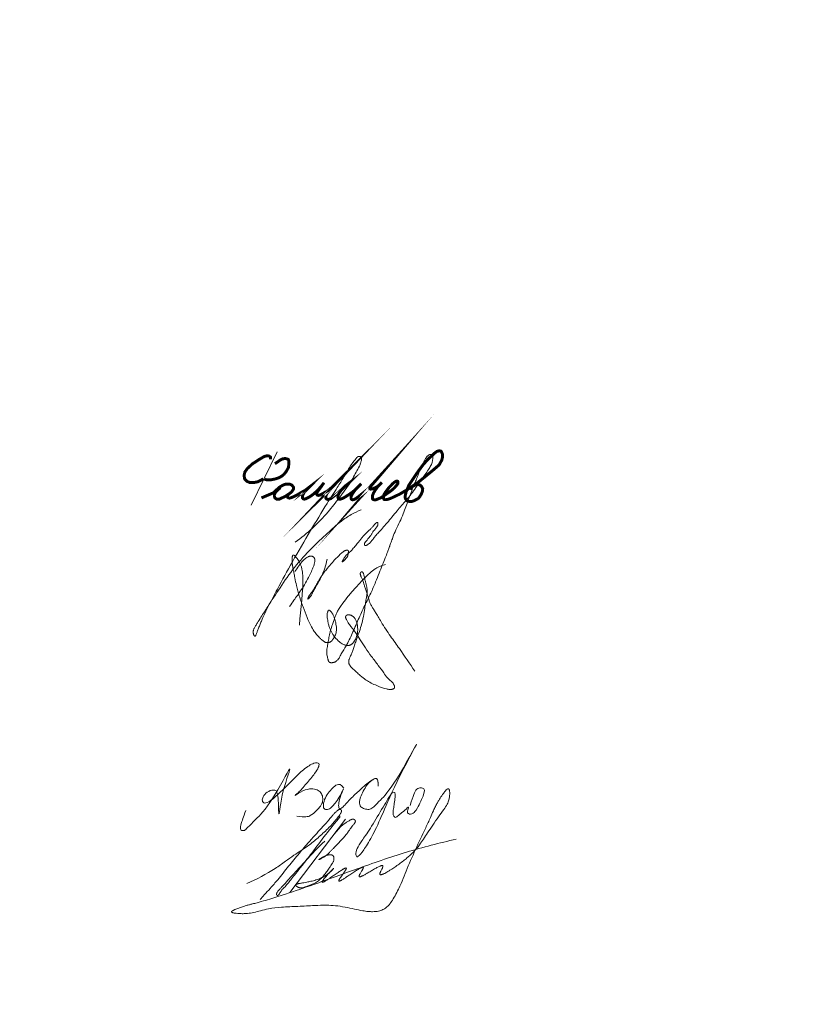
# Model space of a CAD drawing. Header units: millimetres. Extents: x 0 to 420, y 0 to 297.
# Drawn here: x 258.4 to 306.7, y 0 to 60 of the extents above; entities that cross this region are included whole.
import ezdxf

# ---------------------------------------------------------------- set-up
doc = ezdxf.new("R2010")
doc.units = ezdxf.units.MM
for name, pattern in [('K5LT32789', [0]), ('K5LT32790', [0]), ('K5LT32791', [0])]:
    doc.linetypes.add(name, pattern=pattern)
doc.layers.add('Системный слой', color=7, linetype='Continuous')

# ---------------------------------------------------------------- blocks, each defined once
blk = doc.blocks.new('U6')
at = {"layer": 'Системный слой', "color": 5, "linetype": 'K5LT32789', "lineweight": 18, "true_color": 0x0000ff}
for points in [[(278.137, 13.166), (277.968, 13.425), (277.702, 13.425), (277.452, 13.175), (277.169, 12.891), (276.942, 12.503), (276.845, 11.991), (277.002, 11.834), (277.278, 11.901), (277.447, 12.07), (277.644, 12.308), (277.917, 12.722), (278.213, 13.315), (277.917, 12.722), (277.814, 12.245), (277.814, 11.967), (277.883, 11.897), (278.01, 11.941), (278.587, 12.588), (279.217, 13.16), (279.535, 13.448), (279.876, 13.674), (280.033, 13.769), (280.158, 13.769), (280.223, 13.594), (280.223, 13.399), (280.223, 13.194), (280.223, 13.594), (280.158, 13.769), (280.033, 13.777), (279.535, 13.448), (279.076, 12.536), (279.076, 12.13), (279.263, 11.943), (279.526, 11.875), (279.793, 11.875), (280.008, 12.09), (280.28, 12.363), (281.157, 13.239), (283.267, 17.16), (281.157, 13.239), (280.407, 11.366), (279.832, 10.154), (279.313, 9.34), (278.972, 8.935), (278.866, 9.024), (278.866, 9.37), (279.11, 9.806), (279.554, 10.399), (280.26, 11.566), (280.976, 12.788), (281.131, 12.943), (281.248, 12.927), (281.282, 12.736), (281.222, 12.323), (281.174, 11.993), (281.109, 11.667), (281.176, 11.427), (281.31, 11.356), (281.498, 11.543), (281.851, 11.821), (282.168, 12.138), (281.965, 11.717), (282.06, 11.622), (282.203, 11.562), (282.361, 11.622), (282.561, 11.821), (283.093, 12.93), (283.029, 13.156), (282.828, 13.211), (282.567, 13.148), (282.397, 12.816), (282.274, 12.437), (282.168, 12.109)], [(272.159, 11.818), (272.004, 11.386), (271.85, 10.957), (271.8, 10.69), (271.915, 10.576), (272.074, 10.576), (272.224, 10.726), (272.653, 11.155), (273.711, 12.213), (275.227, 15.192), (274.316, 12.965), (274.155, 10.974), (274.155, 12.81), (273.971, 13.106), (273.531, 13.012), (273.231, 12.712), (273.127, 12.442), (273.228, 12.252), (273.502, 12.252), (274.155, 12.81), (275.049, 13.703), (275.669, 14.324), (276.366, 14.782), (276.667, 14.692), (276.591, 14.439), (276.414, 14.118), (275.828, 13.425), (275.339, 12.846), (275.007, 12.621), (275.658, 13.061), (276.182, 13.158), (276.521, 13.083), (276.752, 12.912), (276.857, 12.633), (276.857, 12.301), (276.651, 11.996), (276.445, 11.789), (276.123, 11.467), (275.768, 11.386), (275.272, 11.475)]]:
    blk.add_open_spline(points, degree=3, dxfattribs=at)
blk = doc.blocks.new('U7')
at = {"layer": 'Системный слой', "color": 5, "linetype": 'K5LT32790', "lineweight": 18, "true_color": 0x0000ff}
blk.add_open_spline([(275.435, 23.106), (275.463, 24.115), (275.717, 25.255), (275.6, 26.46), (275.536, 26.693), (275.474, 26.85), (275.404, 26.985), (275.328, 27.105), (275.255, 27.204), (275.193, 27.278), (275.15, 27.323), (275.122, 27.348), (275.104, 27.361), (275.091, 27.368), (275.08, 27.373), (275.071, 27.377), (275.064, 27.378), (275.057, 27.379), (275.051, 27.379), (275.046, 27.378), (275.041, 27.376), (275.036, 27.373), (275.032, 27.37), (275.027, 27.365), (275.022, 27.359), (275.017, 27.352), (275.012, 27.343), (275.007, 27.331), (275.002, 27.316), (274.997, 27.296), (274.992, 27.27), (274.988, 27.233), (274.983, 27.178), (274.981, 27.104), (274.982, 27.009), (274.987, 26.901), (274.997, 26.784), (275.015, 26.653), (275.046, 26.488), (275.096, 26.266), (275.16, 25.934), (275.254, 25.461), (275.414, 24.864), (275.648, 24.223), (275.872, 23.621), (276.088, 23.118), (276.303, 22.752), (276.509, 22.489), (276.686, 22.305), (276.819, 22.176), (276.915, 22.106), (276.977, 22.074), (277.023, 22.057), (277.066, 22.047), (277.108, 22.042), (277.151, 22.041), (277.195, 22.045), (277.237, 22.054), (277.276, 22.066), (277.311, 22.081), (277.341, 22.099), (277.368, 22.12), (277.396, 22.145), (277.427, 22.18), (277.464, 22.232), (277.513, 22.306), (277.569, 22.403), (277.62, 22.513), (277.656, 22.621), (277.677, 22.723), (277.686, 22.824), (277.685, 22.94), (277.67, 23.083), (277.636, 23.259), (277.584, 23.45), (277.526, 23.623), (277.472, 23.751), (277.424, 23.833), (277.384, 23.888), (277.349, 23.93), (277.317, 23.963), (277.291, 23.986), (277.272, 23.999), (277.259, 24.006), (277.248, 24.01), (277.239, 24.013), (277.232, 24.014), (277.225, 24.014), (277.219, 24.013), (277.214, 24.012), (277.209, 24.01), (277.203, 24.007), (277.198, 24.003), (277.192, 23.998), (277.185, 23.991), (277.178, 23.982), (277.17, 23.971), (277.162, 23.955), (277.152, 23.933), (277.141, 23.903), (277.129, 23.865), (277.119, 23.819), (277.112, 23.766), (277.109, 23.706), (277.113, 23.633), (277.127, 23.534), (277.152, 23.392), (277.184, 23.211), (277.233, 23.008), (277.305, 22.82), (277.394, 22.646), (277.501, 22.48), (277.628, 22.318), (277.767, 22.173), (277.898, 22.058), (278.013, 21.979), (278.11, 21.929), (278.194, 21.897), (278.27, 21.877), (278.338, 21.867), (278.396, 21.865), (278.445, 21.869), (278.486, 21.878), (278.523, 21.89), (278.555, 21.905), (278.588, 21.925), (278.622, 21.951), (278.66, 21.986), (278.704, 22.035), (278.755, 22.102), (278.81, 22.189), (278.865, 22.293), (278.912, 22.408), (278.947, 22.53), (278.97, 22.66), (278.98, 22.801), (278.977, 22.95), (278.959, 23.101), (278.929, 23.239), (278.889, 23.354), (278.846, 23.446), (278.802, 23.516), (278.759, 23.57), (278.716, 23.612), (278.671, 23.648), (278.623, 23.678), (278.573, 23.704), (278.524, 23.723), (278.479, 23.735), (278.443, 23.74), (278.413, 23.741), (278.387, 23.738), (278.364, 23.733), (278.341, 23.726), (278.319, 23.716), (278.3, 23.705), (278.283, 23.694), (278.271, 23.682), (278.261, 23.671), (278.254, 23.661), (278.249, 23.651), (278.245, 23.641), (278.242, 23.63), (278.24, 23.618), (278.239, 23.603), (278.241, 23.586), (278.244, 23.566), (278.25, 23.542), (278.262, 23.51), (278.281, 23.467), (278.312, 23.407), (278.351, 23.328), (278.403, 23.234), (278.473, 23.128), (278.574, 23.006), (278.722, 22.831), (278.913, 22.562), (279.157, 22.176), (279.45, 21.697), (279.831, 21.186), (280.212, 20.685), (280.531, 20.247), (280.755, 19.923), (280.937, 19.752), (281.055, 19.65), (281.126, 19.572), (281.169, 19.507), (281.196, 19.458), (281.214, 19.415), (281.224, 19.38), (281.229, 19.353), (281.23, 19.332), (281.228, 19.315), (281.226, 19.302), (281.222, 19.29), (281.217, 19.279), (281.211, 19.269), (281.203, 19.26), (281.194, 19.25), (281.182, 19.241), (281.166, 19.23), (281.146, 19.219), (281.121, 19.208), (281.089, 19.198), (281.053, 19.19), (281.012, 19.184), (280.964, 19.182), (280.903, 19.185), (280.822, 19.197), (280.704, 19.222), (280.529, 19.269), (280.275, 19.359), (279.969, 19.495), (279.648, 19.654), (279.393, 19.817), (279.19, 19.985), (279.006, 20.151), (278.808, 20.327), (278.636, 20.48), (278.529, 20.603), (278.48, 20.682), (278.456, 20.733), (278.442, 20.777), (278.433, 20.819), (278.429, 20.861), (278.429, 20.904), (278.434, 20.947), (278.443, 20.992), (278.459, 21.042), (278.484, 21.107), (278.524, 21.193), (278.583, 21.327), (278.66, 21.511), (278.739, 21.754), (278.828, 22.02), (278.936, 22.307), (279.062, 22.655), (279.204, 23.098), (279.328, 23.607), (279.403, 24.083), (279.45, 24.465), (279.505, 24.765), (279.551, 25.008), (279.559, 25.204), (279.542, 25.361), (279.511, 25.511), (279.465, 25.681), (279.423, 25.857), (279.391, 26.017), (279.36, 26.136), (279.335, 26.219), (279.315, 26.273), (279.299, 26.307), (279.286, 26.326), (279.276, 26.338), (279.268, 26.346), (279.26, 26.351), (279.253, 26.355), (279.246, 26.358), (279.239, 26.36), (279.231, 26.36), (279.225, 26.36), (279.218, 26.359), (279.21, 26.357), (279.202, 26.354), (279.193, 26.35), (279.184, 26.345), (279.175, 26.338), (279.167, 26.331), (279.16, 26.323), (279.153, 26.314), (279.148, 26.304), (279.143, 26.293), (279.139, 26.28), (279.137, 26.265), (279.136, 26.247), (279.136, 26.225), (279.14, 26.198), (279.147, 26.164), (279.16, 26.122), (279.18, 26.07), (279.21, 26.005), (279.252, 25.924), (279.293, 25.821), (279.331, 25.697), (279.374, 25.549), (279.437, 25.361), (279.518, 25.135), (279.595, 24.878), (279.66, 24.639), (279.74, 24.428), (279.836, 24.248), (279.949, 24.065), (280.081, 23.859), (280.232, 23.6), (280.428, 23.255), (280.682, 22.861), (280.971, 22.447), (281.251, 22.055), (281.757, 21.347), (282.156, 20.76), (282.46, 20.292)], degree=3, knots=[0, 0, 0, 0, 23.088924, 25.905784, 27.368497, 28.578535, 29.721875, 30.813961, 31.805183, 32.534012, 32.992903, 33.225793, 33.377047, 33.48833, 33.574551, 33.643805, 33.701224, 33.750367, 33.79387, 33.833355, 33.872141, 33.912355, 33.95659, 34.00557, 34.061357, 34.126468, 34.204109, 34.298549, 34.415744, 34.564555, 34.759459, 35.028229, 35.412864, 35.997175, 36.728139, 37.568941, 38.433825, 39.401332, 40.578431, 42.235398, 44.569602, 48.269133, 53.187712, 58.58434, 63.764044, 67.778676, 70.998143, 73.369834, 75.349816, 76.796874, 77.581324, 78.028914, 78.378087, 78.696803, 79.013489, 79.343373, 79.678587, 80.006824, 80.317932, 80.606471, 80.866035, 81.11641, 81.383983, 81.718354, 82.16781, 82.839361, 83.733235, 84.705422, 85.582724, 86.324391, 87.057116, 87.890757, 88.945341, 90.321141, 91.965571, 93.426367, 94.484215, 95.101021, 95.580997, 96.013141, 96.361093, 96.626002, 96.782739, 96.889142, 96.971138, 97.03813, 97.095272, 97.145901, 97.188561, 97.228747, 97.268915, 97.315311, 97.366861, 97.425655, 97.494454, 97.577142, 97.679623, 97.811915, 97.985663, 98.226797, 98.532587, 98.897786, 99.296036, 99.737821, 100.261724, 100.964229, 101.99978, 103.525411, 105.150667, 106.72453, 108.093532, 109.590313, 111.195302, 112.777483, 114.126394, 115.159714, 115.93325, 116.599105, 117.196687, 117.716186, 118.147278, 118.512091, 118.830828, 119.112084, 119.376147, 119.650254, 119.966184, 120.348472, 120.832611, 121.462575, 122.257884, 123.166317, 124.121896, 125.077441, 126.058759, 127.110722, 128.27138, 129.455541, 130.54928, 131.472222, 132.224076, 132.842804, 133.343527, 133.786162, 134.209733, 134.641953, 135.076751, 135.490934, 135.840567, 136.1162, 136.329021, 136.516582, 136.697073, 136.87991, 137.063295, 137.235465, 137.38613, 137.514261, 137.623548, 137.718445, 137.797689, 137.875651, 137.957944, 138.055516, 138.163779, 138.288043, 138.436309, 138.622516, 138.862075, 139.203128, 139.704326, 140.381097, 141.218915, 142.127317, 143.259517, 144.821141, 147.317764, 150.75711, 155.19517, 160.069171, 165.224464, 169.471142, 172.421411, 174.092925, 175.138298, 175.966748, 176.479558, 176.900272, 177.244752, 177.52135, 177.72293, 177.873709, 177.996322, 178.101436, 178.195314, 178.281517, 178.366118, 178.454913, 178.554755, 178.670049, 178.807074, 178.975201, 179.187234, 179.439473, 179.719727, 180.029511, 180.383269, 180.823448, 181.407111, 182.246837, 183.563618, 185.512414, 188.365901, 191.16936, 193.636194, 195.215931, 197.147086, 199.269225, 201.224518, 202.392176, 202.935446, 203.335749, 203.665039, 203.98044, 204.30527, 204.630666, 204.95421, 205.28424, 205.683122, 206.145312, 206.866804, 207.837862, 209.464316, 211.387339, 213.648133, 215.828171, 218.361631, 222.046321, 226.400789, 230.237614, 232.987127, 235.143069, 237.145235, 238.600123, 239.59432, 240.714469, 242.086859, 243.579513, 244.83703, 245.773068, 246.379449, 246.80954, 247.077534, 247.227517, 247.33398, 247.41847, 247.489521, 247.552012, 247.609222, 247.663606, 247.717168, 247.768592, 247.820784, 247.876677, 247.942191, 248.018083, 248.10247, 248.189421, 248.269471, 248.347072, 248.425637, 248.512886, 248.605679, 248.706816, 248.820413, 248.952282, 249.111489, 249.313956, 249.574155, 249.89782, 250.303709, 250.841791, 251.528272, 252.381244, 253.359593, 254.475963, 255.872687, 257.851092, 259.938273, 261.963603, 263.469883, 265.046448, 266.586695, 268.366913, 270.599666, 273.407082, 277.373027, 281.234201, 284.882343, 288.313023, 301, 301, 301, 301], dxfattribs=at)
blk = doc.blocks.new('U8')
at = {"layer": 'Системный слой', "color": 5, "linetype": 'K5LT32790', "lineweight": 18, "true_color": 0x0000ff}
for points, knots in [([(275.167, 28.165), (275.914, 28.687), (276.851, 29.573), (277.867, 30.873), (278.491, 31.691), (278.86, 32.388), (279.097, 32.807), (279.175, 33.027), (279.199, 33.14), (279.208, 33.21), (279.209, 33.254), (279.205, 33.281), (279.2, 33.3), (279.194, 33.315), (279.187, 33.328), (279.18, 33.338), (279.171, 33.348), (279.16, 33.357), (279.148, 33.366), (279.133, 33.374), (279.117, 33.381), (279.1, 33.387), (279.082, 33.39), (279.065, 33.392), (279.049, 33.392), (279.035, 33.39), (279.021, 33.386), (279.008, 33.381), (278.993, 33.373), (278.977, 33.363), (278.959, 33.348), (278.936, 33.325), (278.902, 33.288), (278.848, 33.224), (278.754, 33.109), (278.605, 32.907), (278.393, 32.577), (278.11, 32.085), (277.661, 31.389), (276.97, 30.304), (276.053, 28.791), (275.041, 27.053), (274.204, 25.536), (273.647, 24.49), (273.341, 23.883), (273.175, 23.513), (273.058, 23.233), (272.962, 22.99), (272.88, 22.775), (272.82, 22.613), (272.785, 22.518), (272.764, 22.475), (272.754, 22.457), (272.746, 22.446), (272.74, 22.439), (272.734, 22.433), (272.729, 22.429), (272.725, 22.427), (272.721, 22.425), (272.717, 22.424), (272.713, 22.424), (272.709, 22.424), (272.705, 22.425), (272.702, 22.426), (272.698, 22.428), (272.695, 22.431), (272.691, 22.434), (272.687, 22.438), (272.682, 22.444), (272.676, 22.451), (272.668, 22.463), (272.659, 22.479), (272.647, 22.502), (272.633, 22.533), (272.621, 22.57), (272.612, 22.612), (272.607, 22.657), (272.607, 22.703), (272.612, 22.752), (272.623, 22.802), (272.64, 22.856), (272.665, 22.913), (272.705, 22.984), (272.773, 23.093), (272.899, 23.299), (273.146, 23.691), (273.6, 24.41), (274.268, 25.429), (275.111, 26.66), (276.108, 27.743), (277.074, 28.664), (277.858, 29.371), (278.554, 29.847), (278.982, 30.046), (279.183, 30.141)], [0, 0, 0, 0, 8.550609, 12.054989, 15.548009, 18.191121, 19.498995, 20.058209, 20.381615, 20.589671, 20.716665, 20.79368, 20.851701, 20.900722, 20.944653, 20.985245, 21.025642, 21.06834, 21.115939, 21.168338, 21.224707, 21.283052, 21.340576, 21.394663, 21.443781, 21.488289, 21.53119, 21.575808, 21.625508, 21.683081, 21.754287, 21.848548, 21.98875, 22.223415, 22.641351, 23.38396, 24.591455, 26.333193, 28.725175, 32.394143, 38.444137, 45.386804, 51.336644, 54.759282, 56.550214, 57.736198, 58.581068, 59.410817, 60.190375, 60.748602, 61.044545, 61.139793, 61.19713, 61.237089, 61.267135, 61.290713, 61.309862, 61.325937, 61.339917, 61.352551, 61.36445, 61.376142, 61.388111, 61.400062, 61.412022, 61.424542, 61.439066, 61.45699, 61.479741, 61.509795, 61.550475, 61.607942, 61.688058, 61.795635, 61.922219, 62.059168, 62.198495, 62.342871, 62.495112, 62.658157, 62.830855, 63.02153, 63.245709, 63.594568, 64.237865, 65.516344, 67.957442, 72.253573, 76.989753, 81.977365, 86.090995, 89.562811, 91.905588, 94, 94, 94, 94]), ([(277.111, 27.119), (277.051, 26.753), (276.873, 26.288), (276.6, 25.724), (276.414, 25.426), (276.285, 25.183), (276.208, 25.029), (276.163, 24.941), (276.13, 24.889), (276.101, 24.85), (276.073, 24.816), (276.045, 24.784), (276.017, 24.754), (275.991, 24.728), (275.971, 24.709), (275.958, 24.698), (275.951, 24.692), (275.946, 24.689), (275.943, 24.686), (275.94, 24.685), (275.938, 24.684), (275.936, 24.683), (275.934, 24.683), (275.932, 24.683), (275.931, 24.684), (275.931, 24.686), (275.931, 24.688), (275.931, 24.69), (275.931, 24.693), (275.932, 24.696), (275.933, 24.7), (275.935, 24.705), (275.938, 24.713), (275.943, 24.725), (275.95, 24.741), (275.958, 24.762), (275.969, 24.788), (275.981, 24.818), (275.996, 24.852), (276.017, 24.891), (276.045, 24.934), (276.083, 24.985), (276.135, 25.052), (276.21, 25.155), (276.309, 25.303), (276.42, 25.49), (276.528, 25.683), (276.638, 25.881), (276.768, 26.098), (276.93, 26.328), (277.104, 26.533), (277.255, 26.712), (277.415, 26.902), (277.604, 27.121), (277.823, 27.338), (277.99, 27.498), (278.097, 27.583), (278.154, 27.616), (278.196, 27.637), (278.237, 27.654), (278.276, 27.666), (278.307, 27.673), (278.33, 27.675), (278.346, 27.675), (278.359, 27.673), (278.369, 27.671), (278.378, 27.667), (278.384, 27.664), (278.39, 27.659), (278.395, 27.655), (278.399, 27.649), (278.403, 27.643), (278.406, 27.636), (278.409, 27.627), (278.411, 27.616), (278.413, 27.603), (278.414, 27.585), (278.413, 27.56), (278.41, 27.525), (278.403, 27.482), (278.395, 27.432), (278.384, 27.381), (278.37, 27.335), (278.352, 27.293), (278.329, 27.253), (278.299, 27.21), (278.263, 27.164), (278.229, 27.121), (278.196, 27.085), (278.169, 27.058), (278.145, 27.035), (278.121, 27.014), (278.099, 26.995), (278.08, 26.981), (278.066, 26.971), (278.058, 26.966), (278.052, 26.963), (278.048, 26.961), (278.045, 26.959), (278.042, 26.959), (278.04, 26.958), (278.038, 26.958), (278.036, 26.958), (278.035, 26.959), (278.034, 26.96), (278.033, 26.961), (278.033, 26.963), (278.033, 26.965), (278.033, 26.967), (278.033, 26.97), (278.034, 26.973), (278.035, 26.977), (278.037, 26.982), (278.039, 26.989), (278.043, 26.998), (278.049, 27.011), (278.058, 27.028), (278.07, 27.048), (278.081, 27.068), (278.093, 27.087), (278.106, 27.108), (278.123, 27.135), (278.146, 27.176), (278.174, 27.229), (278.213, 27.29), (278.264, 27.352), (278.335, 27.424), (278.429, 27.505), (278.547, 27.605), (278.656, 27.721), (278.76, 27.845), (278.856, 27.963), (278.963, 28.087), (279.073, 28.218), (279.182, 28.362), (279.295, 28.508), (279.436, 28.657), (279.596, 28.804), (279.749, 28.946), (279.858, 29.062), (279.933, 29.146), (279.985, 29.205), (280.029, 29.254), (280.067, 29.295), (280.098, 29.326), (280.12, 29.345), (280.136, 29.356), (280.146, 29.362), (280.155, 29.365), (280.161, 29.367), (280.167, 29.369), (280.172, 29.369), (280.176, 29.368), (280.18, 29.367), (280.184, 29.366), (280.187, 29.364), (280.19, 29.362), (280.193, 29.359), (280.195, 29.356), (280.198, 29.351), (280.201, 29.346), (280.204, 29.339), (280.207, 29.329), (280.21, 29.317), (280.213, 29.301), (280.215, 29.282), (280.215, 29.26), (280.213, 29.239), (280.209, 29.218), (280.203, 29.197), (280.194, 29.174), (280.18, 29.148), (280.158, 29.114), (280.121, 29.065), (280.066, 28.992), (279.99, 28.896), (279.899, 28.779), (279.813, 28.646), (279.73, 28.514), (279.641, 28.411), (279.575, 28.322), (279.525, 28.252), (279.479, 28.199), (279.44, 28.162), (279.415, 28.132), (279.4, 28.109), (279.392, 28.092), (279.388, 28.077), (279.385, 28.063), (279.384, 28.049), (279.384, 28.035), (279.386, 28.02), (279.389, 28.006), (279.393, 27.994), (279.398, 27.984), (279.403, 27.976), (279.407, 27.97), (279.412, 27.965), (279.417, 27.962), (279.422, 27.959), (279.427, 27.956), (279.434, 27.954), (279.441, 27.953), (279.449, 27.953), (279.458, 27.953), (279.469, 27.955), (279.482, 27.958), (279.498, 27.964), (279.52, 27.973), (279.548, 27.988), (279.583, 28.009), (279.623, 28.036), (279.667, 28.069), (279.714, 28.111), (279.768, 28.166), (279.835, 28.247), (279.928, 28.371), (280.062, 28.548), (280.256, 28.765), (280.507, 29.029), (280.778, 29.345), (281.07, 29.704), (281.359, 30.056), (281.657, 30.395), (281.952, 30.731), (282.248, 31.096), (282.523, 31.497), (282.795, 31.891), (283.064, 32.249), (283.273, 32.564), (283.421, 32.792), (283.492, 32.95), (283.521, 33.055), (283.538, 33.14), (283.549, 33.207), (283.557, 33.257), (283.561, 33.296), (283.562, 33.33), (283.559, 33.361), (283.553, 33.386), (283.545, 33.408), (283.535, 33.428), (283.523, 33.446), (283.511, 33.463), (283.497, 33.476), (283.484, 33.487), (283.472, 33.495), (283.46, 33.501), (283.448, 33.505), (283.437, 33.507), (283.424, 33.508), (283.41, 33.508), (283.395, 33.506), (283.377, 33.502), (283.357, 33.496), (283.333, 33.485), (283.306, 33.47), (283.277, 33.45), (283.247, 33.425), (283.216, 33.394), (283.183, 33.355), (283.151, 33.308), (283.114, 33.246), (283.069, 33.164), (282.996, 33.036), (282.897, 32.85), (282.791, 32.602), (282.683, 32.315), (282.572, 32.021), (282.442, 31.711), (282.297, 31.375), (282.157, 31.003), (282.019, 30.61), (281.873, 30.199), (281.704, 29.755), (281.486, 29.28), (281.264, 28.822), (281.104, 28.414), (281.003, 28.134), (280.946, 27.973), (280.91, 27.872), (280.863, 27.741), (280.779, 27.511), (280.647, 27.173), (280.47, 26.749), (280.277, 26.26), (280.057, 25.682), (279.766, 25.024), (279.387, 24.273), (279.013, 23.45), (278.659, 22.62), (278.331, 21.911), (278.017, 21.441), (277.87, 21.141), (277.775, 21.004), (277.714, 20.942), (277.668, 20.906), (277.624, 20.878), (277.577, 20.855), (277.527, 20.837), (277.475, 20.824), (277.423, 20.817), (277.376, 20.814), (277.337, 20.816), (277.308, 20.822), (277.286, 20.828), (277.269, 20.836), (277.256, 20.844), (277.244, 20.853), (277.233, 20.864), (277.222, 20.877), (277.211, 20.893), (277.2, 20.914), (277.188, 20.943), (277.175, 20.984), (277.16, 21.045), (277.139, 21.132), (277.114, 21.237), (277.093, 21.352), (277.087, 21.465), (277.095, 21.585), (277.117, 21.725), (277.151, 21.903), (277.191, 22.14), (277.24, 22.445), (277.319, 22.793), (277.426, 23.112), (277.516, 23.371), (277.586, 23.579), (277.657, 23.772), (277.752, 23.973), (277.892, 24.198), (278.111, 24.497), (278.417, 24.898), (278.839, 25.376), (279.274, 25.854), (279.679, 26.251), (279.986, 26.504), (280.22, 26.64), (280.433, 26.73), (280.585, 26.779), (280.677, 26.808)], [0, 0, 0, 0, 9.050129, 12.27524, 15.459, 17.73484, 19.057413, 19.710841, 20.186256, 20.578255, 20.920156, 21.263228, 21.624829, 21.943402, 22.174143, 22.29629, 22.36276, 22.406894, 22.439057, 22.464194, 22.484922, 22.502166, 22.516262, 22.528133, 22.539447, 22.552242, 22.56817, 22.588053, 22.611987, 22.639741, 22.672744, 22.715192, 22.776687, 22.87041, 23.023044, 23.2152, 23.446308, 23.698853, 24.014406, 24.364067, 24.793807, 25.28352, 25.941626, 26.877925, 28.429965, 30.348657, 32.240773, 33.898399, 35.948367, 38.485583, 40.825304, 42.59187, 44.267244, 46.970047, 49.74801, 51.863744, 52.701471, 53.104911, 53.483029, 53.862972, 54.210178, 54.473163, 54.650607, 54.780151, 54.882015, 54.96597, 55.037892, 55.101774, 55.160577, 55.215489, 55.269733, 55.3265, 55.390437, 55.464507, 55.552848, 55.661752, 55.802045, 55.996896, 56.278982, 56.657771, 57.087852, 57.530059, 57.926999, 58.28654, 58.645161, 59.086887, 59.580412, 60.070145, 60.456808, 60.770321, 61.020502, 61.287434, 61.539711, 61.751465, 61.877288, 61.951174, 62.001019, 62.037083, 62.064047, 62.085222, 62.102691, 62.117816, 62.131035, 62.143011, 62.154708, 62.167188, 62.181333, 62.197688, 62.21651, 62.238222, 62.264236, 62.296726, 62.338711, 62.394112, 62.469848, 62.581386, 62.750144, 62.953234, 63.151975, 63.325302, 63.501424, 63.750698, 64.126703, 64.655732, 65.239268, 65.888652, 66.649933, 67.724768, 68.970934, 70.450533, 71.673771, 72.965674, 74.199734, 75.716608, 77.191491, 78.669398, 80.263602, 82.259995, 84.0227, 85.431088, 86.180031, 86.82002, 87.357354, 87.830339, 88.196682, 88.427814, 88.563885, 88.657509, 88.728451, 88.784957, 88.831759, 88.871976, 88.907862, 88.941164, 88.973333, 89.002363, 89.031139, 89.061129, 89.097204, 89.139544, 89.190239, 89.252182, 89.329582, 89.428874, 89.559889, 89.727893, 89.910432, 90.08993, 90.259821, 90.437176, 90.634512, 90.867411, 91.167757, 91.627014, 92.382088, 93.419966, 94.672454, 96.030915, 97.344377, 98.512333, 99.382533, 100.080146, 100.642761, 101.098523, 101.416568, 101.614452, 101.761411, 101.888131, 102.002041, 102.112642, 102.228685, 102.353162, 102.475542, 102.582798, 102.67162, 102.744553, 102.805473, 102.857643, 102.905538, 102.953137, 103.003348, 103.057077, 103.11538, 103.180499, 103.255316, 103.343787, 103.451799, 103.589159, 103.775473, 104.036879, 104.381072, 104.782032, 105.231565, 105.731185, 106.331113, 107.131661, 108.329516, 110.150194, 112.636877, 115.501671, 119.160964, 122.898631, 126.952961, 130.409086, 134.037174, 137.994275, 142.035946, 146.041027, 149.822245, 153.085433, 155.385996, 156.523495, 157.344961, 158.084473, 158.656408, 159.032405, 159.319553, 159.62593, 159.882585, 160.081757, 160.265654, 160.447561, 160.63144, 160.806021, 160.962993, 161.100471, 161.220792, 161.327559, 161.424857, 161.521276, 161.623153, 161.736504, 161.863212, 162.008568, 162.179889, 162.387514, 162.643846, 162.945007, 163.264358, 163.6135, 164.014772, 164.533206, 165.020618, 165.794064, 166.857794, 168.64401, 171.006738, 173.517367, 176.204619, 178.789913, 181.800729, 185.264053, 188.598832, 192.086757, 196.039981, 200.351441, 204.98312, 208.606796, 211.174086, 212.324149, 212.840152, 213.814159, 215.76165, 218.911517, 222.760316, 227.121283, 231.883071, 238.054257, 244.879079, 252.670992, 260.372327, 267.206768, 271.910472, 274.294825, 275.442431, 276.007431, 276.456493, 276.872537, 277.298483, 277.734538, 278.182349, 278.627236, 279.027811, 279.347916, 279.582846, 279.760539, 279.906542, 280.032941, 280.152577, 280.276179, 280.413989, 280.572354, 280.762102, 281.004984, 281.334701, 281.830666, 282.557033, 283.530703, 284.521091, 285.429966, 286.323075, 287.47734, 288.942216, 290.783007, 293.428229, 296.57457, 299.586331, 301.717918, 303.359613, 305.016414, 306.799751, 308.827327, 311.560281, 315.955926, 321.284596, 327.290578, 331.929165, 335.294372, 337.07654, 338.608554, 341, 341, 341, 341]), ([(275.151, 26.367), (275.303, 26.597), (275.477, 26.896), (275.759, 27.148), (275.865, 27.22), (275.949, 27.266), (276.014, 27.294), (276.063, 27.308), (276.101, 27.314), (276.132, 27.315), (276.158, 27.312), (276.183, 27.307), (276.207, 27.299), (276.231, 27.289), (276.254, 27.275), (276.277, 27.258), (276.298, 27.239), (276.316, 27.218), (276.331, 27.198), (276.343, 27.176), (276.352, 27.153), (276.36, 27.127), (276.365, 27.098), (276.368, 27.062), (276.367, 27.016), (276.36, 26.957), (276.345, 26.878), (276.318, 26.771), (276.267, 26.623), (276.172, 26.403), (276.021, 26.077), (275.81, 25.676), (275.558, 25.275), (275.309, 24.929), (275.072, 24.595), (274.914, 24.373), (274.827, 24.25)], [0, 0, 0, 0, 6.031327, 7.224988, 8.103691, 8.779791, 9.271523, 9.620615, 9.879085, 10.092232, 10.278511, 10.453749, 10.630111, 10.818394, 11.017829, 11.223201, 11.427374, 11.623322, 11.806227, 11.978077, 12.150954, 12.337468, 12.550087, 12.799771, 13.111892, 13.519386, 14.078895, 14.842107, 15.895849, 17.445078, 19.990893, 23.601088, 27.190299, 30.147219, 32.759048, 36, 36, 36, 36])]:
    blk.add_open_spline(points, degree=3, knots=knots, dxfattribs=at)
blk = doc.blocks.new('U9')
at = {"layer": 'Системный слой', "color": 5, "linetype": 'K5LT32790', "lineweight": 18, "true_color": 0x0000ff}
blk.add_line((278.244, 11.279), (274.842, 6.818), dxfattribs=at)
for points, knots in [([(277.599, 10.432), (277.753, 10.628), (277.973, 10.872), (278.288, 11.09), (278.436, 11.18), (278.54, 11.243), (278.606, 11.269), (278.643, 11.279), (278.671, 11.281), (278.694, 11.281), (278.715, 11.278), (278.734, 11.273), (278.752, 11.266), (278.77, 11.257), (278.786, 11.247), (278.8, 11.236), (278.811, 11.225), (278.819, 11.215), (278.825, 11.206), (278.829, 11.197), (278.833, 11.187), (278.835, 11.176), (278.837, 11.164), (278.836, 11.151), (278.834, 11.137), (278.83, 11.12), (278.824, 11.102), (278.813, 11.079), (278.796, 11.051), (278.77, 11.012), (278.729, 10.959), (278.669, 10.888), (278.597, 10.794), (278.513, 10.677), (278.415, 10.534), (278.293, 10.358), (278.118, 10.148), (277.909, 9.927), (277.693, 9.707), (277.518, 9.528), (277.375, 9.38), (277.271, 9.266), (277.182, 9.174), (277.112, 9.112), (277.053, 9.067), (276.998, 9.028), (276.938, 8.989), (276.87, 8.948), (276.798, 8.906), (276.735, 8.872), (276.69, 8.849), (276.663, 8.835), (276.646, 8.827), (276.634, 8.821), (276.625, 8.817), (276.619, 8.815), (276.614, 8.813), (276.611, 8.812), (276.608, 8.811), (276.607, 8.811), (276.605, 8.811), (276.604, 8.811), (276.604, 8.811), (276.604, 8.812), (276.604, 8.813), (276.604, 8.813), (276.605, 8.815), (276.607, 8.816), (276.608, 8.817), (276.61, 8.819), (276.613, 8.821), (276.616, 8.824), (276.62, 8.827), (276.625, 8.831), (276.632, 8.836), (276.642, 8.843), (276.655, 8.852), (276.675, 8.865), (276.706, 8.885), (276.75, 8.914), (276.809, 8.951), (276.877, 8.992), (276.952, 9.032), (277.031, 9.066), (277.11, 9.09), (277.184, 9.105), (277.251, 9.112), (277.31, 9.114), (277.357, 9.11), (277.392, 9.103), (277.418, 9.094), (277.438, 9.084), (277.454, 9.074), (277.467, 9.063), (277.479, 9.05), (277.49, 9.036), (277.5, 9.019), (277.51, 8.998), (277.519, 8.974), (277.526, 8.944), (277.531, 8.911), (277.533, 8.875), (277.531, 8.837), (277.525, 8.797), (277.514, 8.752), (277.495, 8.702), (277.465, 8.641), (277.416, 8.56), (277.335, 8.445), (277.223, 8.274), (277.077, 8.056), (276.901, 7.826), (276.719, 7.635), (276.551, 7.498), (276.403, 7.404), (276.243, 7.327), (276.06, 7.258), (275.866, 7.191), (275.709, 7.125), (275.597, 7.098), (275.532, 7.093), (275.488, 7.095), (275.451, 7.101), (275.414, 7.111), (275.374, 7.125), (275.335, 7.143), (275.302, 7.16), (275.277, 7.175), (275.259, 7.186), (275.242, 7.198), (275.227, 7.21), (275.213, 7.223), (275.203, 7.235), (275.197, 7.246), (275.194, 7.256), (275.193, 7.265), (275.195, 7.274), (275.2, 7.282), (275.207, 7.291), (275.217, 7.299), (275.23, 7.307), (275.249, 7.316), (275.273, 7.326), (275.304, 7.336), (275.346, 7.347), (275.4, 7.359), (275.472, 7.373), (275.57, 7.39), (275.705, 7.413), (275.895, 7.447), (276.145, 7.497), (276.431, 7.571), (276.705, 7.67), (276.925, 7.779), (277.089, 7.887), (277.211, 7.982), (277.303, 8.062), (277.368, 8.123), (277.412, 8.167), (277.442, 8.199), (277.463, 8.221), (277.478, 8.238), (277.488, 8.251), (277.496, 8.26), (277.501, 8.268), (277.505, 8.273), (277.508, 8.277), (277.51, 8.28), (277.511, 8.282), (277.512, 8.284), (277.512, 8.285), (277.512, 8.285), (277.512, 8.286), (277.511, 8.286), (277.51, 8.285), (277.509, 8.285), (277.506, 8.283), (277.503, 8.281), (277.499, 8.277), (277.493, 8.272), (277.486, 8.265), (277.476, 8.256), (277.462, 8.243), (277.445, 8.225), (277.423, 8.202), (277.392, 8.171), (277.35, 8.127), (277.29, 8.062), (277.203, 7.965), (277.097, 7.845), (276.993, 7.722), (276.917, 7.626), (276.871, 7.564), (276.847, 7.528), (276.832, 7.503), (276.822, 7.485), (276.816, 7.472), (276.812, 7.461), (276.81, 7.453), (276.81, 7.447), (276.811, 7.441), (276.814, 7.436), (276.819, 7.434), (276.825, 7.432), (276.834, 7.433), (276.845, 7.435), (276.859, 7.44), (276.878, 7.447), (276.901, 7.458), (276.932, 7.474), (276.972, 7.496), (277.025, 7.528), (277.097, 7.573), (277.198, 7.639), (277.35, 7.743), (277.548, 7.879), (277.764, 8.027), (277.941, 8.144), (278.061, 8.218), (278.129, 8.256), (278.174, 8.279), (278.206, 8.293), (278.23, 8.301), (278.247, 8.306), (278.261, 8.307), (278.27, 8.307), (278.278, 8.304), (278.283, 8.3), (278.286, 8.293), (278.287, 8.286), (278.287, 8.277), (278.284, 8.268), (278.281, 8.258), (278.276, 8.245), (278.268, 8.228), (278.257, 8.207), (278.241, 8.18), (278.219, 8.144), (278.186, 8.094), (278.134, 8.019), (278.064, 7.921), (277.986, 7.812), (277.92, 7.718), (277.877, 7.651), (277.852, 7.61), (277.838, 7.583), (277.829, 7.564), (277.824, 7.55), (277.82, 7.539), (277.819, 7.531), (277.819, 7.524), (277.82, 7.517), (277.823, 7.512), (277.828, 7.508), (277.835, 7.506), (277.844, 7.505), (277.855, 7.507), (277.87, 7.51), (277.889, 7.517), (277.914, 7.527), (277.945, 7.542), (277.986, 7.564), (278.04, 7.594), (278.112, 7.638), (278.215, 7.704), (278.368, 7.805), (278.568, 7.94), (278.786, 8.087), (278.965, 8.202), (279.088, 8.274), (279.158, 8.311), (279.204, 8.333), (279.237, 8.346), (279.261, 8.353), (279.28, 8.357), (279.294, 8.357), (279.305, 8.355), (279.313, 8.351), (279.318, 8.345), (279.322, 8.337), (279.323, 8.327), (279.321, 8.316), (279.318, 8.303), (279.314, 8.289), (279.308, 8.274), (279.299, 8.255), (279.286, 8.229), (279.267, 8.194), (279.237, 8.142), (279.196, 8.074), (279.15, 7.998), (279.112, 7.932), (279.087, 7.885), (279.074, 7.856), (279.067, 7.836), (279.063, 7.823), (279.061, 7.813), (279.06, 7.805), (279.06, 7.797), (279.061, 7.789), (279.064, 7.781), (279.07, 7.774), (279.078, 7.77), (279.088, 7.768), (279.101, 7.767), (279.117, 7.768), (279.137, 7.772), (279.162, 7.78), (279.195, 7.792), (279.237, 7.81), (279.292, 7.836), (279.366, 7.874), (279.471, 7.933), (279.63, 8.025), (279.831, 8.145), (280.044, 8.271), (280.207, 8.36), (280.313, 8.411), (280.37, 8.434), (280.409, 8.447), (280.439, 8.454), (280.461, 8.457), (280.478, 8.456), (280.491, 8.454), (280.501, 8.449), (280.509, 8.442), (280.513, 8.433), (280.516, 8.422), (280.516, 8.411), (280.515, 8.4), (280.513, 8.388), (280.509, 8.374), (280.503, 8.357), (280.494, 8.333), (280.48, 8.301), (280.457, 8.254), (280.426, 8.193), (280.391, 8.125), (280.362, 8.066), (280.344, 8.023), (280.334, 7.996), (280.329, 7.978), (280.327, 7.964), (280.326, 7.951), (280.326, 7.939), (280.328, 7.928), (280.332, 7.92), (280.337, 7.913), (280.343, 7.907), (280.351, 7.902), (280.36, 7.899), (280.371, 7.897), (280.385, 7.896), (280.401, 7.897), (280.422, 7.9), (280.447, 7.906), (280.478, 7.916), (280.517, 7.93), (280.566, 7.951), (280.63, 7.982), (280.716, 8.028), (280.838, 8.098), (281.017, 8.209), (281.246, 8.362), (281.507, 8.546), (281.753, 8.732), (281.979, 8.915), (282.181, 9.092), (282.374, 9.281), (282.566, 9.49), (282.774, 9.751), (282.998, 10.077), (283.255, 10.479), (283.561, 10.933), (283.891, 11.411), (284.195, 11.827), (284.405, 12.125), (284.497, 12.326), (284.538, 12.454), (284.563, 12.568), (284.579, 12.679), (284.587, 12.788), (284.588, 12.886), (284.583, 12.963), (284.575, 13.017), (284.567, 13.051), (284.56, 13.074), (284.552, 13.092), (284.545, 13.105), (284.538, 13.114), (284.532, 13.122), (284.525, 13.127), (284.519, 13.131), (284.513, 13.133), (284.508, 13.135), (284.501, 13.136), (284.493, 13.136), (284.484, 13.135), (284.474, 13.132), (284.463, 13.128), (284.451, 13.122), (284.436, 13.113), (284.419, 13.101), (284.398, 13.083), (284.372, 13.059), (284.339, 13.025), (284.295, 12.974), (284.232, 12.893), (284.149, 12.779), (284.048, 12.632), (283.94, 12.464), (283.826, 12.272), (283.708, 12.049), (283.567, 11.749), (283.382, 11.309), (283.067, 10.63), (282.6, 9.653), (282.064, 8.476), (281.636, 7.332), (281.244, 6.568), (280.978, 6.164), (280.826, 5.99), (280.717, 5.893), (280.619, 5.825), (280.511, 5.767), (280.386, 5.716), (280.239, 5.676), (280.067, 5.65), (279.858, 5.64), (279.592, 5.654), (279.224, 5.705), (278.753, 5.803), (278.205, 5.929), (277.638, 6.018), (277.021, 6.045), (276.256, 6.015), (275.343, 5.963), (274.402, 5.935), (273.636, 5.856), (273.08, 5.708), (272.656, 5.593), (272.3, 5.535), (272.005, 5.52), (271.774, 5.526), (271.59, 5.543), (271.461, 5.56), (271.386, 5.574), (271.347, 5.585), (271.326, 5.591), (271.312, 5.597), (271.303, 5.602), (271.296, 5.607), (271.29, 5.611), (271.286, 5.614), (271.283, 5.618), (271.281, 5.621), (271.28, 5.624), (271.279, 5.628), (271.279, 5.631), (271.28, 5.635), (271.281, 5.639), (271.282, 5.643), (271.285, 5.648), (271.289, 5.653), (271.294, 5.659), (271.301, 5.665), (271.31, 5.673), (271.322, 5.682), (271.339, 5.692), (271.361, 5.705), (271.392, 5.722), (271.439, 5.744), (271.509, 5.775), (271.61, 5.816), (271.74, 5.866), (271.885, 5.919), (272.04, 5.972), (272.205, 6.022), (272.38, 6.071), (272.596, 6.125), (272.924, 6.209), (273.528, 6.379), (274.608, 6.713), (276.451, 7.35), (278.963, 8.269), (281.908, 9.303), (283.964, 9.835), (284.983, 10.062)], [0, 0, 0, 0, 6.158308, 7.924944, 9.397219, 10.421772, 10.878244, 11.151197, 11.36381, 11.548551, 11.718723, 11.877713, 12.036027, 12.196544, 12.358164, 12.506286, 12.632493, 12.736928, 12.819521, 12.898812, 12.980771, 13.07523, 13.173556, 13.279268, 13.396608, 13.531064, 13.690326, 13.886288, 14.140321, 14.494376, 15.023758, 15.795804, 16.773927, 17.9322, 19.328256, 21.031002, 23.191239, 26.01508, 28.508359, 30.764949, 32.158381, 33.57364, 34.542076, 35.296285, 35.858711, 36.382363, 36.930279, 37.613953, 38.340853, 38.974758, 39.36394, 39.584276, 39.729431, 39.831741, 39.905683, 39.959643, 39.999056, 40.02768, 40.048222, 40.062694, 40.072775, 40.079767, 40.084961, 40.089793, 40.09578, 40.104088, 40.115492, 40.13093, 40.149822, 40.171984, 40.197656, 40.229358, 40.269864, 40.322352, 40.391158, 40.483151, 40.610685, 40.79026, 41.065436, 41.512004, 42.088709, 42.770629, 43.467951, 44.184491, 44.869892, 45.483626, 46.046275, 46.524145, 46.915912, 47.196275, 47.40917, 47.586207, 47.738846, 47.877531, 48.013016, 48.157728, 48.31924, 48.502929, 48.715108, 48.96183, 49.243774, 49.540729, 49.8478, 50.172102, 50.537958, 50.965281, 51.494288, 52.20384, 53.298857, 54.917421, 57.240739, 59.738769, 62.02238, 63.698303, 65.037791, 66.331625, 68.02956, 69.84719, 71.368716, 72.206354, 72.649589, 72.981788, 73.276043, 73.570472, 73.929446, 74.299002, 74.63126, 74.848184, 75.010867, 75.161965, 75.335461, 75.49506, 75.620009, 75.719661, 75.802316, 75.875542, 75.946386, 76.021533, 76.107513, 76.21105, 76.339562, 76.501776, 76.708489, 76.973585, 77.315523, 77.75974, 78.342864, 79.120835, 80.18625, 81.706721, 83.852292, 86.465219, 88.951659, 90.978666, 92.487594, 93.76585, 94.760654, 95.480574, 95.959313, 96.294546, 96.536659, 96.714464, 96.846112, 96.943809, 97.01613, 97.069288, 97.107887, 97.1354, 97.154486, 97.167231, 97.175363, 97.180572, 97.184743, 97.189776, 97.197329, 97.209122, 97.228653, 97.258997, 97.303617, 97.365208, 97.448469, 97.559514, 97.706462, 97.900415, 98.157187, 98.500801, 98.971779, 99.653407, 100.680484, 102.16221, 103.578184, 104.648543, 105.155236, 105.478521, 105.704428, 105.867108, 105.985778, 106.07285, 106.137041, 106.188892, 106.233202, 106.275598, 106.31862, 106.370033, 106.436882, 106.52608, 106.645289, 106.803787, 107.01342, 107.289946, 107.655243, 108.141506, 108.800592, 109.730549, 111.109505, 113.317286, 115.629589, 117.547768, 118.521059, 119.084698, 119.470627, 119.745056, 119.943042, 120.086716, 120.191551, 120.26935, 120.330025, 120.382672, 120.435962, 120.498121, 120.565387, 120.641314, 120.728412, 120.840736, 120.985691, 121.174077, 121.421722, 121.753873, 122.217132, 122.901613, 123.981872, 125.172225, 126.200607, 126.79256, 127.136357, 127.367267, 127.532062, 127.652773, 127.742537, 127.810135, 127.865237, 127.915133, 127.96426, 128.015006, 128.071903, 128.142719, 128.234954, 128.356669, 128.517397, 128.729164, 129.007855, 129.375448, 129.864201, 130.525978, 131.458654, 132.841604, 135.051627, 137.371779, 139.298243, 140.282632, 140.852634, 141.243893, 141.523176, 141.725905, 141.87456, 141.985024, 142.069602, 142.138778, 142.20217, 142.268885, 142.347585, 142.446693, 142.552857, 142.668386, 142.796019, 142.962407, 143.184377, 143.493216, 143.947083, 144.660187, 145.445963, 146.126993, 146.522898, 146.755674, 146.914043, 147.029277, 147.105459, 147.165051, 147.224298, 147.295401, 147.367417, 147.434207, 147.504148, 147.585142, 147.684943, 147.81179, 147.975245, 148.18721, 148.463335, 148.825333, 149.305406, 149.95641, 150.882496, 152.258218, 154.475246, 156.620318, 158.321251, 159.038433, 159.502054, 159.828856, 160.066775, 160.243468, 160.37743, 160.482373, 160.569441, 160.648431, 160.728415, 160.81803, 160.908084, 160.998756, 161.091733, 161.206325, 161.353931, 161.549093, 161.818906, 162.212882, 162.829199, 163.508952, 164.099592, 164.445709, 164.650604, 164.788255, 164.903661, 165.007576, 165.109001, 165.194462, 165.26938, 165.338661, 165.406872, 165.478408, 165.557687, 165.64939, 165.758763, 165.891992, 166.05668, 166.262506, 166.522189, 166.853055, 167.279787, 167.839914, 168.596742, 169.679428, 171.288032, 173.772391, 176.439711, 179.127961, 181.338538, 183.565781, 185.724368, 187.964675, 190.532192, 193.913297, 197.664225, 202.240399, 207.365977, 211.891604, 214.950288, 216.260728, 217.307529, 218.226173, 219.136534, 220.048062, 220.900546, 221.546871, 221.9542, 222.219116, 222.412338, 222.560372, 222.677648, 222.773298, 222.853632, 222.923292, 222.978973, 223.025473, 223.071419, 223.126411, 223.191335, 223.263092, 223.344759, 223.440037, 223.553558, 223.691355, 223.86161, 224.075985, 224.352298, 224.720891, 225.244768, 226.022651, 227.234024, 228.694978, 230.400721, 232.151975, 234.169342, 236.596891, 240.264912, 245.911745, 254.96485, 266.835794, 277.658947, 284.885559, 287.882731, 289.514301, 290.547995, 291.464177, 292.424746, 293.549213, 294.775006, 296.163908, 297.809999, 299.883699, 302.703567, 306.933828, 311.679125, 316.501759, 320.996631, 326.836537, 335.266963, 343.465594, 349.957026, 354.09066, 357.579706, 360.721275, 362.932241, 364.823848, 366.400364, 367.448979, 368.024725, 368.279323, 368.440012, 368.5553, 368.642037, 368.709291, 368.762747, 368.806287, 368.842721, 368.874182, 368.900514, 368.926113, 368.952467, 368.982922, 369.016093, 369.053534, 369.097024, 369.148696, 369.211201, 369.287947, 369.383467, 369.504023, 369.658723, 369.861852, 370.138802, 370.52869, 371.119523, 372.038078, 373.203074, 374.521743, 375.833878, 377.215726, 378.767848, 380.290034, 382.688597, 387.074598, 395.697937, 410.437499, 434.93092, 461.366967, 487, 487, 487, 487]), ([(272.22, 7.364), (272.82, 7.623), (273.634, 8.036), (274.541, 8.691), (275.057, 9.065), (275.557, 9.383), (276.084, 9.745), (276.648, 10.219), (277.191, 10.72), (277.589, 11.15), (277.815, 11.441), (277.913, 11.6), (277.961, 11.681), (277.982, 11.727), (277.991, 11.754), (277.994, 11.772), (277.995, 11.786), (277.994, 11.798), (277.992, 11.808), (277.989, 11.817), (277.985, 11.825), (277.981, 11.833), (277.975, 11.841), (277.967, 11.849), (277.958, 11.857), (277.948, 11.864), (277.938, 11.87), (277.928, 11.875), (277.918, 11.878), (277.908, 11.88), (277.898, 11.881), (277.887, 11.88), (277.874, 11.879), (277.861, 11.875), (277.845, 11.87), (277.825, 11.86), (277.799, 11.845), (277.764, 11.822), (277.715, 11.786), (277.648, 11.73), (277.559, 11.644), (277.45, 11.522), (277.309, 11.35), (277.117, 11.111), (276.834, 10.794), (276.449, 10.385), (275.962, 9.842), (275.387, 9.173), (274.749, 8.407), (274.183, 7.678), (273.685, 7.101), (273.312, 6.711), (273.114, 6.479), (273.032, 6.384)], [0, 0, 0, 0, 6.997069, 9.684036, 11.958352, 13.801956, 16.01059, 18.791875, 21.670898, 23.899271, 25.047829, 25.598015, 25.892727, 26.052221, 26.139763, 26.200238, 26.24818, 26.289354, 26.326598, 26.358724, 26.389054, 26.419587, 26.454991, 26.494445, 26.537325, 26.581963, 26.625959, 26.666366, 26.702295, 26.736616, 26.772293, 26.811665, 26.854853, 26.903993, 26.962474, 27.036776, 27.136139, 27.279193, 27.487047, 27.788774, 28.205883, 28.811868, 29.540442, 30.580231, 32.089095, 34.083011, 36.578424, 39.886091, 43.512937, 47.235171, 49.742529, 51.659752, 53, 53, 53, 53]), ([(276.976, 9.932), (276.557, 9.577), (276.019, 8.965), (275.332, 8.226), (274.908, 7.766), (274.598, 7.403), (274.358, 7.16), (274.206, 7.001), (274.122, 6.895), (274.073, 6.819), (274.045, 6.771), (274.035, 6.743), (274.032, 6.727), (274.031, 6.714), (274.031, 6.704), (274.033, 6.695), (274.035, 6.686), (274.038, 6.678), (274.043, 6.67), (274.048, 6.661), (274.055, 6.653), (274.063, 6.645), (274.07, 6.639), (274.076, 6.635), (274.082, 6.632), (274.086, 6.63), (274.091, 6.628), (274.097, 6.627), (274.103, 6.627), (274.109, 6.628), (274.116, 6.629), (274.123, 6.632), (274.13, 6.636), (274.137, 6.641), (274.146, 6.648), (274.155, 6.658), (274.167, 6.672), (274.181, 6.692), (274.2, 6.722), (274.223, 6.764), (274.252, 6.816), (274.285, 6.869), (274.323, 6.922), (274.366, 6.975), (274.426, 7.038), (274.51, 7.12), (274.625, 7.246), (274.771, 7.426), (274.965, 7.678), (275.247, 8.028), (275.664, 8.547), (276.552, 9.713), (277.312, 10.715), (277.91, 11.441)], [0, 0, 0, 0, 8.178432, 12.15831, 15.070494, 17.531291, 19.273091, 20.178709, 20.817045, 21.283464, 21.53398, 21.648694, 21.722599, 21.78122, 21.832226, 21.879091, 21.922147, 21.96438, 22.009673, 22.061502, 22.117512, 22.171651, 22.219212, 22.258261, 22.286197, 22.310683, 22.335173, 22.364818, 22.395245, 22.426071, 22.458431, 22.49359, 22.533039, 22.578657, 22.632971, 22.699648, 22.784579, 22.898948, 23.06169, 23.316251, 23.620656, 23.948896, 24.25354, 24.580173, 24.971844, 25.549963, 26.340789, 27.51106, 29.012071, 31.099326, 34.219642, 38.953672, 53, 53, 53, 53])]:
    blk.add_open_spline(points, degree=3, knots=knots, dxfattribs=at)
blk = doc.blocks.new('U10')
at = {"layer": 'Системный слой', "color": 7, "linetype": 'K5LT32791', "lineweight": 18}
blk.add_line((272.486, 30.408), (274.07, 33.664), dxfattribs=at)
at = {"layer": 'Системный слой', "color": 7, "linetype": 'K5LT32791', "const_width": 0.18}
for points in [[(274.759, 31.069), (274.709, 30.994), (274.698, 30.968), (274.698, 30.938), (274.708, 30.897), (274.734, 30.874), (274.772, 30.854), (274.83, 30.848), (274.916, 30.87), (275.052, 30.925), (275.246, 31.017), (275.52, 31.178), (275.778, 31.323), (276.003, 31.496), (275.714, 31.202), (275.64, 31.053), (275.607, 30.93), (275.607, 30.861), (275.654, 30.808), (275.729, 30.783), (275.836, 30.813), (276.034, 30.915), (276.268, 31.079), (276.468, 31.256), (276.584, 31.376), (276.78, 31.59), (276.922, 31.786), (276.711, 31.483), (276.562, 31.289), (276.503, 31.189), (276.483, 31.135), (276.483, 31.085), (276.5, 31.044), (276.523, 31.022), (276.575, 31.012), (276.654, 31.022), (276.769, 31.078), (277.16, 31.296), (277.388, 31.49), (277.564, 31.662), (277.63, 31.727), (277.292, 31.368), (277.142, 31.181), (277.081, 31.084), (277.053, 31.011), (277.03, 30.915), (277.042, 30.833), (277.081, 30.793), (277.127, 30.772), (277.175, 30.764), (277.225, 30.777), (277.35, 30.824), (277.5, 30.947), (277.681, 31.082), (277.932, 31.307), (278.255, 31.611), (278.302, 31.646), (277.965, 31.313), (277.83, 31.139), (277.793, 31.046), (277.777, 30.97), (277.775, 30.886), (277.802, 30.816), (277.85, 30.777), (277.933, 30.785), (278.081, 30.84), (278.22, 30.918), (278.445, 31.063), (278.622, 31.187), (278.802, 31.328), (279.193, 31.726), (278.804, 31.318), (278.647, 31.097), (278.586, 30.963), (278.569, 30.886), (278.57, 30.838), (278.587, 30.788), (278.618, 30.761), (278.662, 30.744), (278.736, 30.753), (278.834, 30.798), (279.045, 30.949), (279.613, 31.407), (280.035, 31.871), (279.755, 31.542), (279.71, 31.478), (279.707, 31.438), (279.719, 31.412), (279.752, 31.396), (279.839, 31.402), (279.999, 31.46), (280.118, 31.514), (280.28, 31.628), (280.409, 31.762), (280.453, 31.81), (280.172, 31.507), (280.03, 31.305), (279.943, 31.158), (279.891, 31.031), (279.879, 30.961), (279.878, 30.83), (279.891, 30.787), (279.95, 30.75), (280.083, 30.745), (280.256, 30.81), (280.403, 30.875), (280.56, 30.977), (280.757, 31.117), (280.942, 31.246), (281.076, 31.346), (281.225, 31.48), (281.354, 31.633), (281.426, 31.731), (281.436, 31.786), (281.434, 31.826), (281.422, 31.865), (281.392, 31.883), (281.347, 31.886), (281.248, 31.837), (281.126, 31.74), (280.893, 31.5), (280.678, 31.22), (280.583, 31.066), (280.564, 31.012), (280.543, 30.913), (280.554, 30.823), (280.58, 30.771), (280.632, 30.756), (280.701, 30.75), (280.846, 30.779), (281.021, 30.846), (281.539, 31.09), (281.974, 31.347), (282.215, 31.51), (282.646, 31.793), (283.474, 32.468), (283.937, 32.865), (284.101, 33.154), (284.151, 33.354), (284.141, 33.534), (284.091, 33.644), (284.056, 33.708), (283.995, 33.723), (283.934, 33.727), (283.803, 33.69), (283.675, 33.595), (283.294, 33.241), (282.993, 32.917), (282.576, 32.355), (282.098, 31.633), (281.928, 31.219), (281.873, 30.976), (281.88, 30.833), (281.951, 30.71), (282.022, 30.67), (282.125, 30.638), (282.269, 30.639), (282.443, 30.701), (282.684, 30.834), (282.783, 30.968), (282.869, 31.119), (282.928, 31.284), (282.942, 31.423), (282.875, 31.553), (282.777, 31.643), (282.687, 31.672), (282.569, 31.672), (282.402, 31.607), (282.269, 31.515), (282.2, 31.423), (282.175, 31.356)], [(273.664, 33.215), (273.664, 33.339), (273.589, 33.405), (273.467, 33.431), (273.284, 33.385), (272.979, 33.204), (272.561, 32.934), (272.257, 32.655), (272.1, 32.434), (272.053, 32.221), (272.089, 32.008), (272.224, 31.871), (272.417, 31.79), (272.621, 31.79), (272.882, 31.842), (273.087, 31.94), (273.222, 32.024)], [(273.933, 32.942), (274.118, 33.065), (274.229, 33.148), (274.395, 33.234), (274.561, 33.264), (274.737, 33.212), (274.783, 33.113), (274.783, 32.933), (274.754, 32.715), (274.642, 32.5), (274.499, 32.311), (274.361, 32.193), (274.178, 32.087), (273.936, 32.009), (273.648, 31.955), (273.473, 31.955), (273.366, 31.977), (273.315, 32.024)], [(273.113, 30.859), (273.861, 31.179), (274.044, 31.362), (274.227, 31.523), (274.43, 31.643), (274.599, 31.703), (274.803, 31.703), (274.954, 31.651), (275.06, 31.517), (275.06, 31.394), (274.949, 31.219), (274.786, 31.099), (274.579, 30.962), (274.399, 30.876), (274.213, 30.79), (274.03, 30.79), (273.932, 30.856), (273.898, 30.956), (273.898, 31.058), (273.976, 31.212), (274.19, 31.424), (274.281, 31.48)]]:
    blk.add_lwpolyline(points, dxfattribs=at)

msp = doc.modelspace()

# ---------------------------------------------------------------- block references
at = {"layer": 'Системный слой'}
for name in ['U10', 'U8', 'U7', 'U6', 'U9']:
    msp.add_blockref(name, (0, 0), dxfattribs=at)

doc.saveas('drawing.dxf')
